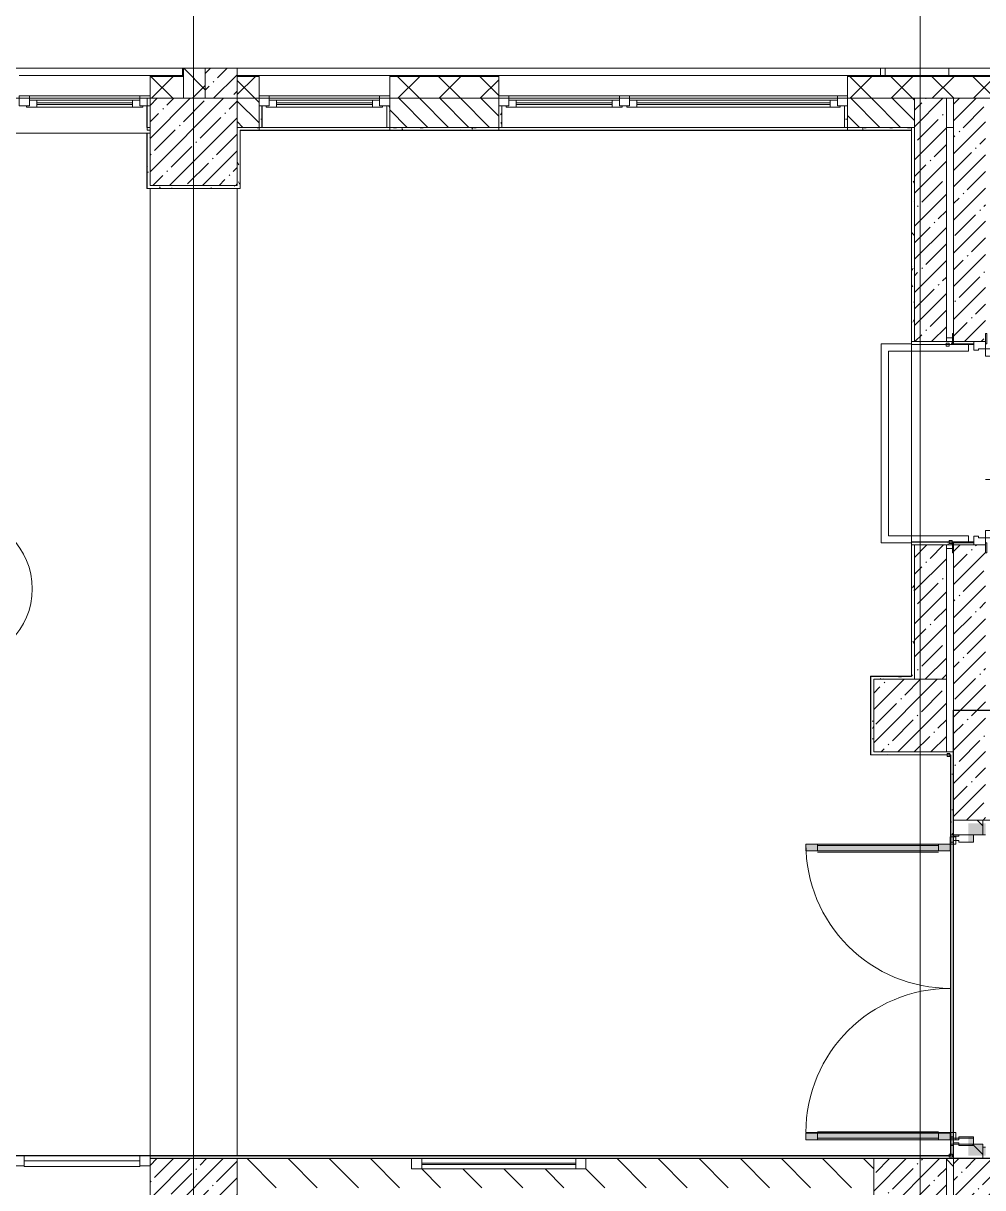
# Model space of a CAD drawing. Header units: millimetres. Extents: x -1113 to 415037, y -3642 to 354837.
# Drawn here: x 321365 to 327967, y 7700 to 15716 of the extents above; entities that cross this region are included whole.
import ezdxf

# ---------------------------------------------------------------- set-up
doc = ezdxf.new("R2010")
doc.units = ezdxf.units.MM
for name, color, linetype, lineweight in [('A-AREA-BNDY', 7, 'Continuous', 5), ('A-AREA-IDEN', 7, 'Continuous', 9), ('A-DETL-2', 7, 'Continuous', 5), ('A-DETL-GENF', 7, 'Continuous', 9), ('A-FLOR', 7, 'Continuous', 9), ('A-GENM', 7, 'Continuous', 9), ('A-GLAZ', 7, 'Continuous', 9), ('A-GLAZ-1', 7, 'Continuous', 5), ('A-GLAZ-CURT', 7, 'Continuous', 9), ('A-GLAZ-CURT-2', 7, 'Continuous', 20), ('A-GLAZ-CWMG', 7, 'Continuous', 9), ('A-GLAZ-CWMG-1', 7, 'Continuous', 20), ('A-WALL', 7, 'Continuous', 5), ('I-WALL', 7, 'Continuous', 5), ('S-COLS', 7, 'Continuous', 9), ('S-COLS-1', 7, 'Continuous', 5), ('Оси', 7, 'Continuous', 9)]:
    doc.layers.add(name, color=color, linetype=linetype, lineweight=lineweight)
doc.layers.add('A-AREA-PATT-3', color=7, linetype='Continuous', lineweight=5, true_color=0xe6fae8, transparency=1)
doc.layers.add('A-FLOR-PATT-1', color=7, linetype='Continuous', lineweight=9, true_color=0xeef6ff, transparency=0.5)
for name, color, linetype, lineweight, true_color in [('A-DOOR-1', 7, 'Continuous', 5, 0xc0c0c0), ('A-DOOR-FRAM-1', 7, 'Continuous', 5, 0xc0c0c0), ('A-WALL-1', 9, 'Continuous', 5, 0x808080), ('A-WALL-FNSH-1', 9, 'Continuous', 5, 0x808080)]:
    doc.layers.add(name, color=color, linetype=linetype, lineweight=lineweight, true_color=true_color)
pattern_1 = [(45, (289227.4, 1e-08), (-141.4214, 141.4214), []), (135, (289227.4, 1e-08), (-141.4214, -141.4214), [])]
pattern_2 = [(45, (289227.4, 1e-08), (-114.04925, 114.04925), []), (45, (289341.45, 1e-08), (-114.04925, 114.04925), [201.612, -40.322, 6.706, -33.617])]
pattern_3 = [(135, (289227.4, 1e-08), (-141.4214, -141.4214), [])]
pattern_4 = [(0, (289227.4, 1e-08), (243.84, 60.96), [20.117, -162.763, 20.117, -162.763, -975.36]), (0, (289227.4, 1e-08), (243.84, 60.96), [-365.76, 20.117, -345.643, 20.117, -162.763, -426.72]), (0, (289227.4, 1e-08), (243.84, 60.96), [-914.4, 20.117, -101.803, 20.117, -284.683]), (120, (289318.84, 30.48), (-174.71291, 180.69163), [20.117, -162.763, 20.117, -162.763, -975.36]), (120, (289318.84, 30.48), (-174.71291, 180.69163), [-365.76, 20.117, -345.643, 20.117, -162.763, -426.72]), (120, (289318.84, 30.48), (-174.71291, 180.69163), [-914.4, 20.117, -101.803, 20.117, -284.683]), (240, (289349.32, 152.4), (-69.12709, -241.65163), [20.117, -162.763, 20.117, -162.763, -975.36]), (240, (289349.32, 152.4), (-69.12709, -241.65163), [-365.76, 20.117, -345.643, 20.117, -162.763, -426.72]), (240, (289349.32, 152.4), (-69.12709, -241.65163), [-914.4, 20.117, -101.803, 20.117, -284.683])]

# ---------------------------------------------------------------- blocks, each defined once
blk = doc.blocks.new('BSC_Колонна _Прямоугольная - 500х500-23286270-Объем проектирования 3 этажа')
at = {"layer": 'S-COLS-1'}
h = blk.add_hatch(dxfattribs=at)
h.set_pattern_fill('FP_4', color=256, style=0, pattern_type=2)
h.set_pattern_definition([(45, (-38790, -7650), (-114.04925, 114.04925), []), (45, (-38675.95, -7650), (-114.04925, 114.04925), [201.613, -40.323, 6.706, -33.617])])
h.paths.add_polyline_path([(-30, -250), (250, -249.1), (250, 250), (-250, 250), (-250, -250), (-43.7, -250)])
for p, q in [((250, 250), (-250, 250)), ((-250, 250), (-250, -250)), ((250, -250), (250, 250)), ((-250, -250), (250, -250))]:
    blk.add_line(p, q, dxfattribs=at)
blk = doc.blocks.new('BSC_Колонна _Прямоугольная - 600х600-V535-Объем проектирования 3 этажа')
at = {"layer": 'S-COLS-1'}
h = blk.add_hatch(dxfattribs=at)
h.set_pattern_fill('FP_65', color=256, style=0, pattern_type=2)
h.set_pattern_definition([(45, (-33310, -7600), (-114.04925, 114.04925), []), (45, (-33195.95, -7600), (-114.04925, 114.04925), [201.613, -40.323, 6.706, -33.617])])
h.paths.add_polyline_path([(41.4, -300), (300, -300), (300, 300), (-300, 300), (-300, -300)])
for p, q in [((300, 300), (-300, 300)), ((-300, 300), (-300, -300)), ((300, -300), (300, 300)), ((-300, -300), (300, -300))]:
    blk.add_line(p, q, dxfattribs=at)
blk = doc.blocks.new('BSC_Колонна _Прямоугольная - 600х600-V547-Объем проектирования 3 этажа')
at = {"layer": 'S-COLS-1'}
h = blk.add_hatch(dxfattribs=at)
h.set_pattern_fill('FP_90', color=256, style=0, pattern_type=2)
h.set_pattern_definition([(45, (-33310, -14900), (-114.04925, 114.04925), []), (45, (-33195.95, -14900), (-114.04925, 114.04925), [201.613, -40.323, 6.706, -33.617])])
h.paths.add_polyline_path([(300, -300), (300, 300), (-300, 300), (-300, -300), (230.3, -300)])
for p, q in [((300, 300), (-300, 300)), ((-300, 300), (-300, -300)), ((300, -300), (300, 300)), ((-300, -300), (300, -300))]:
    blk.add_line(p, q, dxfattribs=at)
blk = doc.blocks.new('BSC_Колонна _Прямоугольная - 500х500-V567-Объем проектирования 3 этажа')
at = {"layer": 'S-COLS-1'}
h = blk.add_hatch(dxfattribs=at)
h.set_pattern_fill('FP_113', color=256, style=0, pattern_type=2)
h.set_pattern_definition([(45, (-38240, -7650), (-114.04925, 114.04925), []), (45, (-38125.95, -7650), (-114.04925, 114.04925), [201.613, -40.323, 6.706, -33.617])])
h.paths.add_polyline_path([(15, -250), (250, -250), (250, 250), (-250, 250), (-250, -250)])
for p, q in [((250, 250), (-250, 250)), ((-250, 250), (-250, -250)), ((250, -250), (250, 250)), ((-250, -250), (250, -250))]:
    blk.add_line(p, q, dxfattribs=at)
blk = doc.blocks.new('110_Дверь_СКБ_2Ст - Д-2 1450x2100h_Лестничная клетка EIS60-31576737-Объем проектирования 3 этажа')
at = {"layer": 'A-DOOR-1'}
for p, q in [((-637.5, 1010), (-637.5, 110)), ((-587.5, 1010), (-637.5, 1010)), ((-587.5, 110), (-587.5, 1010)), ((662.5, 510), (612.5, 510)), ((612.5, 510), (612.5, 110)), ((662.5, 110), (662.5, 510)), ((-637.5, 110), (-587.5, 110)), ((612.5, 110), (662.5, 110))]:
    blk.add_line(p, q, dxfattribs=at)
for centre, radius, start, end in [((-637.5, 110), 900, 0, 90), ((662.5, 110), 400, 90, 180)]:
    blk.add_arc(centre, radius, start, end, dxfattribs=at)
at = {"layer": 'A-DOOR-FRAM-1'}
for p, q in [((-672.5, 118), (-742.5, 118)), ((-742.5, 118), (-742.5, 110)), ((-742.5, 110), (-672.5, 110)), ((-637.5, 110), (-687.5, 110)), ((-687.5, 110), (-687.5, 30)), ((-672.5, 110), (-672.5, 118)), ((-637.5, 60), (-637.5, 110)), ((662.5, 110), (662.5, 60)), ((712.5, 110), (662.5, 110)), ((767.5, 118), (697.5, 118)), ((697.5, 118), (697.5, 110)), ((697.5, 110), (767.5, 110)), ((712.5, 30), (712.5, 110)), ((767.5, 110), (767.5, 118)), ((-687.5, 30), (-627.5, 30)), ((-672.5, 30), (-687.5, 30)), ((-687.5, 30), (-687.5, -110)), ((-672.5, -110), (-672.5, 30)), ((-627.5, 60), (-637.5, 60)), ((-627.5, 30), (-627.5, 60)), ((662.5, 60), (652.5, 60)), ((652.5, 60), (652.5, 30)), ((652.5, 30), (712.5, 30)), ((712.5, 30), (697.5, 30)), ((697.5, 30), (697.5, -110)), ((712.5, -110), (712.5, 30)), ((-672.5, -110), (-742.5, -110)), ((-742.5, -110), (-742.5, -118)), ((-742.5, -118), (-672.5, -118)), ((-687.5, -110), (-672.5, -110)), ((-672.5, -118), (-672.5, -110)), ((697.5, -110), (712.5, -110)), ((767.5, -110), (697.5, -110)), ((697.5, -110), (697.5, -118)), ((697.5, -118), (767.5, -118)), ((767.5, -118), (767.5, -110))]:
    blk.add_line(p, q, dxfattribs=at)
blk = doc.blocks.new('Gfhfgtnyfz rhsirf 1 - Gfhfgtnyfz rhsirf 3-21026214-Объем проектирования 3 этажа')
at = {"layer": 'A-GENM'}
for p, q in [((38057.1, 15407.3), (38057.1, 15358)), ((38089.6, 15407.3), (38089.6, 15358)), ((38527.8, 15358), (38527.8, 15407.3)), ((38966.2, 15358), (38966.2, 15407.3)), ((38998.7, 15358), (38998.7, 15407.3))]:
    blk.add_line(p, q, dxfattribs=at)
blk = doc.blocks.new('120_Окно_СКБ_1Ст - 120_Окно_СКБ_1Ст 900х2500_h_-20664874-Объем проектирования 3 этажа')
at = {"layer": 'A-GLAZ'}
for p, q in [((-450, -127), (-450, -57)), ((-450, -57), (-380, -57)), ((-380, -57), (-380, -127)), ((380, -127), (380, -57)), ((380, -57), (450, -57)), ((450, -57), (450, -127)), ((-380, -127), (-450, -127)), ((-380, -127), (-400, -127)), ((-400, -127), (-400, -137)), ((-400, -137), (400, -137)), ((400, -137), (-400, -137)), ((380, -87), (-380, -87)), ((-380, -87), (-380, -127)), ((-330, -137), (-330, -87)), ((330, -137), (330, -87)), ((380, -127), (380, -87)), ((450, -127), (380, -127)), ((400, -127), (380, -127)), ((400, -137), (400, -127))]:
    blk.add_line(p, q, dxfattribs=at)
at = {"layer": 'A-GLAZ-1'}
for p, q in [((450, -57), (-450, -57)), ((-430, -127), (-400, -127)), ((-330, -107), (330, -107)), ((330, -117), (-330, -117)), ((400, -127), (430, -127))]:
    blk.add_line(p, q, dxfattribs=at)
blk = doc.blocks.new('120_Окно_СКБ_1Ст - 120_Окно_СКБ_1Ст_900х2500_h_-20705657-Объем проектирования 3 этажа')
at = {"layer": 'A-GLAZ'}
for p, q in [((-450, -127), (-450, -57)), ((-450, -57), (-380, -57)), ((-380, -57), (-380, -127)), ((380, -127), (380, -57)), ((380, -57), (450, -57)), ((450, -57), (450, -127)), ((-380, -127), (-450, -127)), ((-380, -127), (-400, -127)), ((-400, -127), (-400, -137)), ((-400, -137), (400, -137)), ((400, -137), (-400, -137)), ((380, -87), (-380, -87)), ((-380, -87), (-380, -127)), ((-330, -137), (-330, -87)), ((330, -137), (330, -87)), ((380, -127), (380, -87)), ((450, -127), (380, -127)), ((400, -127), (380, -127)), ((400, -137), (400, -127))]:
    blk.add_line(p, q, dxfattribs=at)
at = {"layer": 'A-GLAZ-1'}
for p, q in [((450, -57), (-450, -57)), ((-430, -127), (-400, -127)), ((-330, -107), (330, -107)), ((330, -117), (-330, -117)), ((400, -127), (450, -127))]:
    blk.add_line(p, q, dxfattribs=at)
blk = doc.blocks.new('120_Окно_СКБ_2Ст - 120_Окно_СКБ_2Ст 2400х2500 _мал створка слева_-22817474-Объем проектирования 3 этажа')
at = {"layer": 'A-GLAZ'}
for p, q in [((-1130, 127), (-1200, 127)), ((-1200, 127), (-1200, 57)), ((-1150, 127), (-1150, 137)), ((-1150, 137), (320, 137)), ((320, 137), (-1150, 137)), ((-1130, 127), (-1150, 127)), ((-1130, 57), (-1130, 127)), ((-1130, 87), (-1130, 127)), ((300, 87), (-1130, 87)), ((-1080, 137), (-1080, 87)), ((250, 137), (250, 87)), ((370, 127), (300, 127)), ((300, 127), (300, 57)), ((300, 127), (300, 87)), ((320, 127), (300, 127)), ((320, 137), (320, 127)), ((350, 127), (350, 137)), ((350, 137), (1150, 137)), ((1150, 137), (350, 137)), ((370, 127), (350, 127)), ((370, 57), (370, 127)), ((370, 87), (370, 127)), ((1130, 87), (370, 87)), ((420, 137), (420, 87)), ((1080, 137), (1080, 87)), ((1200, 127), (1130, 127)), ((1130, 127), (1130, 57)), ((1130, 127), (1130, 87)), ((1150, 127), (1130, 127)), ((1150, 137), (1150, 127)), ((1200, 57), (1200, 127)), ((-1200, 57), (-1130, 57)), ((300, 57), (370, 57)), ((1130, 57), (1200, 57))]:
    blk.add_line(p, q, dxfattribs=at)
at = {"layer": 'A-GLAZ-1'}
for p, q in [((-1180, 127), (-1150, 127)), ((250, 117), (-1080, 117)), ((-1080, 107), (250, 107)), ((320, 127), (350, 127)), ((1080, 117), (420, 117)), ((420, 107), (1080, 107)), ((1150, 127), (1180, 127)), ((1200, 57), (-1200, 57))]:
    blk.add_line(p, q, dxfattribs=at)
blk = doc.blocks.new('BSC_Колонна _Прямоугольная - 500х500-V632-Объем проектирования 3 этажа')
at = {"layer": 'S-COLS-1'}
h = blk.add_hatch(dxfattribs=at)
h.set_pattern_fill('FP_180', color=256, style=0, pattern_type=2)
h.set_pattern_definition([(45, (-38240, -10950), (-114.04925, 114.04925), []), (45, (-38125.95, -10950), (-114.04925, 114.04925), [201.613, -40.323, 6.706, -33.617])])
h.paths.add_polyline_path([(-250, -250), (250, -250), (250, 250), (-250, 250), (-250, -146.5)])
for p, q in [((250, 250), (-250, 250)), ((-250, 250), (-250, -250)), ((250, -250), (250, 250)), ((-250, -250), (250, -250))]:
    blk.add_line(p, q, dxfattribs=at)
blk = doc.blocks.new('120_Окно_СКБ_1Ст - 120_Окно_СКБ_1Ст 400х1200 EI30-24228909-Объем проектирования 3 этажа')
at = {"layer": 'A-GLAZ'}
for p, q in [((-600, 30), (-600, 100)), ((-600, 100), (-530, 100)), ((-530, 100), (-530, 30)), ((530, 30), (530, 100)), ((530, 100), (600, 100)), ((600, 100), (600, 30)), ((-530, 30), (-600, 30)), ((600, 30), (530, 30))]:
    blk.add_line(p, q, dxfattribs=at)
at = {"layer": 'A-GLAZ-1'}
for p, q in [((600, 100), (-600, 100)), ((-600, 30), (600, 30)), ((530, 70), (-530, 70)), ((530, 60), (-530, 60))]:
    blk.add_line(p, q, dxfattribs=at)
blk = doc.blocks.new('Прямоугольный импост - 50 x 70 мм-31700031-Объем проектирования 3 этажа')
at = {"layer": 'A-GLAZ-CWMG-1'}
for p, q in [((-70, 35), (0, 35)), ((-70, -35), (-70, 35)), ((0, -35), (-70, -35)), ((0, -15), (0, -35))]:
    blk.add_line(p, q, dxfattribs=at)
blk = doc.blocks.new('Системная панель - Стекло - 40мм-32257331-Объем проектирования 3 этажа')
at = {"layer": 'A-GLAZ-CURT-2'}
for p, q in [((397.5, 0), (-397.5, 0)), ((-397.5, 0), (-397.5, -40)), ((397.5, -40), (397.5, 0)), ((-397.5, -40), (397.5, -40))]:
    blk.add_line(p, q, dxfattribs=at)
blk = doc.blocks.new('Прямоугольный импост - 50 x 70 мм-31702100-Объем проектирования 3 этажа')
at = {"layer": 'A-GLAZ-CWMG-1'}
for p, q in [((-35, 35), (35, 35)), ((-35, -35), (-35, 35)), ((35, 35), (35, -35)), ((35, -35), (-35, -35))]:
    blk.add_line(p, q, dxfattribs=at)
blk = doc.blocks.new('Прямоугольный импост - 50 x 70 мм-31720914-Объем проектирования 3 этажа')
at = {"layer": 'A-GLAZ-CWMG'}
blk.add_line((32940, 7920), (32145, 7920), dxfattribs=at)
blk = doc.blocks.new('Прямоугольный импост - Импост структурный с накладкой - 160мм Темный-31239214-Объем проектирования 3 этажа')
at = {"layer": 'A-GLAZ-CWMG-1'}
for p, q in [((-50, 0), (-50, 17)), ((-50, 17), (0, 17)), ((-40, 0), (-50, 0)), ((-40, -40), (-40, 0)), ((0, 0), (-10, 0)), ((-10, 0), (-10, -40)), ((0, 17), (0, 0)), ((-50, -140), (-50, -40)), ((-50, -40), (-40, -40)), ((-10, -40), (0, -40)), ((0, -40), (0, -140)), ((0, -140), (-50, -140))]:
    blk.add_line(p, q, dxfattribs=at)
blk = doc.blocks.new('Дверь_Витражная_остекление_ - ДВН_ДАО_Главный вход_1800 в свету 5-32258809-Объем проектирования 3 этажа')
at = {"layer": 'A-DETL-GENF'}
for p, q in [((-947.5, -20), (-992.5, -20)), ((-992.5, -1012.5), (-992.5, -20)), ((-947.5, -20), (-992.5, -20)), ((-992.5, -20), (-992.5, -1012.5)), ((-947.5, -1012.5), (-947.5, -20)), ((-947.5, -1012.5), (-947.5, -20)), ((997.5, -1012.5), (997.5, -20)), ((997.5, -20), (997.5, -1012.5)), ((1042.5, -1012.5), (1042.5, -20)), ((1042.5, -1012.5), (1042.5, -20)), ((-992.5, -100), (-947.5, -100)), ((-982.5, -932.5), (-982.5, -100)), ((-938.5, -932.5), (-938.5, -100)), ((988.5, -932.5), (988.5, -100)), ((1042.5, -100), (997.5, -100)), ((1032.5, -932.5), (1032.5, -100)), ((-992.5, -932.5), (-947.5, -932.5)), ((1042.5, -932.5), (997.5, -932.5)), ((-992.5, -1012.5), (-947.5, -1012.5)), ((-992.5, -1012.5), (-947.5, -1012.5)), ((1042.5, -1012.5), (997.5, -1012.5)), ((997.5, -1012.5), (1042.5, -1012.5))]:
    blk.add_line(p, q, dxfattribs=at)
at = {"layer": 'A-DOOR-1'}
for p, q in [((-1042.5, 20), (-992.5, 20)), ((-1042.5, -20), (-1042.5, 20)), ((-992.5, 20), (-992.5, -20)), ((992.5, 20), (1042.5, 20)), ((992.5, -20), (992.5, 20)), ((1042.5, 20), (1042.5, -20)), ((-992.5, -20), (-1042.5, -20)), ((-992.5, -1012.5), (-992.5, -20)), ((992.5, -1012.5), (992.5, -20)), ((1042.5, -20), (992.5, -20))]:
    blk.add_line(p, q, dxfattribs=at)
for centre, start, end in [((-992.5, -20), 270, 0), ((992.5, -20), 180, 270)]:
    blk.add_arc(centre, 992.5, start, end, dxfattribs=at)
blk = doc.blocks.new('Прямоугольный импост - Импост структурный с накладкой - 160мм Темный-31915521-Объем проектирования 3 этажа')
at = {"layer": 'A-GLAZ-CWMG-1'}
for p, q in [((-25, 0), (-25, 17)), ((-25, 17), (25, 17)), ((-15, 0), (-25, 0)), ((-15, -40), (-15, 0)), ((25, 0), (15, 0)), ((15, 0), (15, -40)), ((25, 17), (25, 0)), ((-25, -140), (-25, -40)), ((-25, -40), (-15, -40)), ((15, -40), (25, -40)), ((25, -40), (25, -140)), ((25, -140), (-25, -140))]:
    blk.add_line(p, q, dxfattribs=at)
blk = doc.blocks.new('Прямоугольный импост - Импост структурный с накладкой - 160мм Темный-32469899-Объем проектирования 3 этажа')
at = {"layer": 'A-GLAZ-CWMG-1'}
for p, q in [((0, 17), (-50, 17)), ((-50, 17), (-50, 0)), ((-50, 0), (-40, 0)), ((-40, 0), (-40, -40)), ((-10, -40), (-10, 0)), ((-10, 0), (0, 0)), ((0, 0), (0, 17)), ((-40, -40), (-50, -40)), ((-50, -40), (-50, -140)), ((0, -40), (-10, -40)), ((0, -140), (0, -40)), ((-50, -140), (0, -140))]:
    blk.add_line(p, q, dxfattribs=at)
blk = doc.blocks.new('Марка_Помещения - Номер-25198446-Объем проектирования 3 этажа')
at = {"layer": 'A-AREA-IDEN'}
for start, end in [(360, 180), (180, 360)]:
    blk.add_arc((0, 0), 2.5, start, end, dxfattribs=at)

msp = doc.modelspace()

# ---------------------------------------------------------------- hatches: boundary and pattern name
at = {"layer": 'A-AREA-PATT-3'}
h = msp.add_hatch(color=256, dxfattribs=at)
h.paths.add_polyline_path([(337657.4, 7885), (337657.4, 7920), (337587.4, 7920), (337587.4, 7885)])
h.paths.add_polyline_path([(340087.4, 7885), (340087.3, 7920), (339152.4, 7920), (339152.4, 7885), (340087.3, 7885)])
h.paths.add_polyline_path([(339022.4, 7885), (339022.4, 7920), (338952.4, 7920), (338952.4, 7885)])
h.paths.add_polyline_path([(327987.2, 7920.5), (327987.4, 7920.5), (327987.4, 7980), (327967.4, 7981.4), (327967.4, 8000), (327903.4, 8000), (327903.4, 8050), (327867.4, 8050), (327867.4, 7920.5), (327967.4, 7920.5)])
h.paths.add_polyline_path([(327903.4, 10080), (327903.4, 10130), (327987.4, 10130), (327986.9, 10209.5), (327867.4, 10209.5), (327867.4, 10080)])
h.paths.add_polyline_path([(362737.1, 10869), (363247.1, 10869), (363247.1, 10874.5), (362735.9, 10874.5), (362736.4, 10869)])
h.paths.add_polyline_path([(356023.4, 10869), (356023.4, 10874.5), (355523.4, 10874.5), (355523.4, 10869), (356020.6, 10869)])
h = msp.add_hatch(color=256, dxfattribs=at)
h.paths.add_polyline_path([(327746.3, 7920.5), (327757.4, 7920.5), (327756.6, 8080), (327743.4, 8080), (327745.7, 8030), (327746.4, 8030), (327745.2, 7931), (327736.9, 7931), (327736.9, 7920.5), (327745.7, 7920.5)])
h.paths.add_polyline_path([(327757.4, 10065), (327757.4, 10130), (327746.4, 10130), (327746.4, 10115), (327743.4, 10115), (327743.4, 10065), (327747.4, 10065)])
h.paths.add_polyline_path([(327721.9, 10669), (327741.9, 10669), (327741.9, 10679.5), (327721.9, 10679.5)])
at = {"layer": 'A-FLOR-PATT-1'}
h = msp.add_hatch(color=256, dxfattribs=at)
h.paths.add_polyline_path([(311948.4, 7920), (311948.4, 8814), (311908.4, 8814), (311908.4, 7920)])
h.paths.add_polyline_path([(321062.4, 7920), (321102.4, 7920), (321102.4, 8315), (321062.4, 8315), (321062.4, 8267.9)])
h.paths.add_polyline_path([(302866.7, 7920), (302906.7, 7920.3), (302906.7, 8814), (302866.7, 8814), (302866.7, 7920.2)])
h.paths.add_polyline_path([(319847.4, 7920), (319847.4, 8810), (319807.4, 8810), (319807.4, 7920)])
h.paths.add_polyline_path([(294582.4, 7920), (294622.4, 7920), (294622.4, 8315), (294582.4, 8315), (294582.4, 8275.2)])
h.paths.add_polyline_path([(293367.4, 7920), (293367.4, 8810), (293327.4, 8810), (293327.4, 7920)])
h.paths.add_polyline_path([(327725.5, 8030), (327743.4, 8030), (327743.4, 8075), (326750.9, 8075), (326750.9, 8030), (327495.2, 8030)])
h.paths.add_polyline_path([(327473.8, 10020), (327743.4, 10020), (327743.4, 10065), (326750.9, 10065), (326750.9, 10020), (327328.9, 10020)])
at = {"layer": 'A-WALL'}
h = msp.add_hatch(dxfattribs=at)
h.set_pattern_fill('FP_24', color=256, style=0, pattern_type=2)
h.set_pattern_definition(pattern_1)
h.paths.add_polyline_path([(327735.2, 15200), (331387.4, 15200), (331387.4, 15350), (327037.4, 15350), (327037.4, 15200), (327497.4, 15200)])
h.paths.add_polyline_path([(303542.7, 15200), (321337.4, 15200), (321337.4, 15350), (314837.7, 15349), (314837.7, 15288), (314830.7, 15285), (313664.7, 15285), (313657.7, 15288), (313657.7, 15350), (309017.4, 15349), (309017.4, 15288), (309010.4, 15285), (308244.4, 15285), (308237.4, 15288), (308237.4, 15350), (304010.4, 15349), (304010.4, 15288), (304003.4, 15285), (303837.4, 15285), (303830.4, 15288), (303830.4, 15350), (302087.4, 15350), (302087.4, 15200), (303537.4, 15200)])
h.paths.add_polyline_path([(289117.4, 15200), (295987.4, 15200), (295987.4, 15350), (289267.4, 15350), (289267.4, 15293), (289117.4, 15293)])
h.paths.add_polyline_path([(322857.4, 15200), (322987.4, 15200), (322987.4, 15350), (322837.4, 15350), (322837.4, 15200)])
h.paths.add_polyline_path([(298987.4, 15200), (298987.4, 15350), (298387.4, 15350), (298387.4, 15200)])
h.paths.add_polyline_path([(323887.4, 15200), (324637.4, 15200), (324637.4, 15350), (323887.4, 15350)])
h.paths.add_polyline_path([(297487.4, 15200), (297487.4, 15350), (296887.4, 15350), (296887.4, 15200)])
h.paths.add_polyline_path([(322237.4, 15200), (322467.4, 15200), (322467.4, 15350), (322237.4, 15350), (322237.4, 15218)])
h = msp.add_hatch(dxfattribs=at)
h.set_pattern_fill('FP_2', color=256, style=0, pattern_type=2)
h.set_pattern_definition([(135, (289227.4, 1e-08), (-70.71068, -70.71068), [])])
h.paths.add_polyline_path([(327478.3, 15000), (327497.4, 15000), (327497.4, 15200), (327037.4, 15200), (327037.4, 15000), (327477.4, 15000)])
h.paths.add_polyline_path([(322837.4, 15000), (322987.4, 15000), (322987.4, 15200), (322837.4, 15200), (322837.4, 15000.1)])
h.paths.add_polyline_path([(323887.4, 15000), (324637.4, 15000), (324637.4, 15200), (323887.4, 15200), (323887.4, 15016.6)])
at = {"layer": 'I-WALL'}
h = msp.add_hatch(dxfattribs=at)
h.set_pattern_fill('FP_24', color=256, style=0, pattern_type=2)
h.set_pattern_definition(pattern_1)
h.paths.add_polyline_path([(322467.4, 15200), (322617.4, 15200), (322617.4, 15407.3), (322467.4, 15407.3), (322467.4, 15350)])
h = msp.add_hatch(dxfattribs=at)
h.set_pattern_fill('FP_1', color=256, style=0, pattern_type=2)
h.set_pattern_definition(pattern_2)
h.paths.add_polyline_path([(322617.4, 15200), (322837.4, 15200), (322837.4, 15407.3), (322617.4, 15407.3), (322617.4, 15358)])
h = msp.add_hatch(dxfattribs=at)
h.set_pattern_fill('FP_1', color=256, style=0, pattern_type=2)
h.set_pattern_definition(pattern_2)
h.paths.add_polyline_path([(327717.4, 11200), (327717.4, 12125), (327497.4, 12125), (327497.4, 11200)])
h.paths.add_polyline_path([(327717.4, 13525), (327717.4, 15200), (327497.4, 15200), (327497.4, 13525)])
h = msp.add_hatch(dxfattribs=at)
h.set_pattern_fill('FP_1', color=256, style=0, pattern_type=2)
h.set_pattern_definition(pattern_2)
h.paths.add_polyline_path([(327767.4, 10230), (327987.4, 10230), (327987.4, 12125), (327767.4, 12125), (327767.4, 10276.8)])
h.paths.add_polyline_path([(327987.4, 13525), (327987.4, 15200), (327767.4, 15200), (327767.4, 13525), (327937.4, 13525)])
h = msp.add_hatch(dxfattribs=at)
h.set_pattern_fill('FP_191', color=256, style=0, pattern_type=2)
h.set_pattern_definition(pattern_4)
h.paths.add_polyline_path([(322987.4, 15000), (323007.4, 15000), (323007.4, 15148), (322987.4, 15148), (322987.4, 15016.6)])
h = msp.add_hatch(dxfattribs=at)
h.set_pattern_fill('FP_191', color=256, style=0, pattern_type=2)
h.set_pattern_definition(pattern_4)
h.paths.add_polyline_path([(323867.4, 15000), (323887.4, 15000), (323887.4, 15148), (323867.4, 15148), (323867.4, 15016.6)])
h = msp.add_hatch(dxfattribs=at)
h.set_pattern_fill('FP_191', color=256, style=0, pattern_type=2)
h.set_pattern_definition(pattern_4)
h.paths.add_polyline_path([(324637.4, 15000), (324657.4, 15000.5), (324657.4, 15148), (324637.4, 15148), (324637.4, 15016.6)])
h = msp.add_hatch(dxfattribs=at)
h.set_pattern_fill('FP_191', color=256, style=0, pattern_type=2)
h.set_pattern_definition(pattern_4)
h.paths.add_polyline_path([(327037.4, 15000), (327037.4, 15148), (327017.4, 15148), (327017.4, 15000)])
h = msp.add_hatch(dxfattribs=at)
h.set_pattern_fill('FP_191', color=256, style=0, pattern_type=2)
h.set_pattern_definition(pattern_4)
h.paths.add_polyline_path([(322857.4, 14600), (322856.4, 14980), (322837.4, 15000), (322837.4, 14600)])
h.paths.add_polyline_path([(322857.4, 14980), (322857.4, 15000), (322837.4, 15000), (322849.5, 14987.9)])
h = msp.add_hatch(dxfattribs=at)
h.set_pattern_fill('FP_191', color=256, style=0, pattern_type=2)
h.set_pattern_definition(pattern_4)
h.paths.add_polyline_path([(322857.5, 14980), (322987.4, 14980), (322987.4, 15000), (322857.4, 15000), (322857.4, 14980)])
h.paths.add_polyline_path([(327497.4, 15000), (327477.4, 14980), (327497.4, 14980), (327497.4, 14990.4)])
h.paths.add_polyline_path([(327476.4, 14980), (327494.4, 15000), (327037.4, 15000), (327037.4, 14980)])
h.paths.add_polyline_path([(323887.4, 14980), (324637.4, 14980), (324637.4, 15000), (323887.4, 15000), (323887.4, 14995.5)])
h = msp.add_hatch(dxfattribs=at)
h.set_pattern_fill('FP_191', color=256, style=0, pattern_type=2)
h.set_pattern_definition(pattern_4)
h.paths.add_polyline_path([(322217.4, 14580), (322237.4, 14580), (322237.4, 14960), (322217.4, 14960), (322217.4, 14600)])
h = msp.add_hatch(dxfattribs=at)
h.set_pattern_fill('FP_191', color=256, style=0, pattern_type=2)
h.set_pattern_definition(pattern_4)
h.paths.add_polyline_path([(327497.4, 11200), (327497.4, 12125), (327477.4, 12125), (327478.4, 11220)])
h.paths.add_polyline_path([(327477.4, 11200), (327497.4, 11200), (327477.4, 11220)])
h.paths.add_polyline_path([(327497.4, 13525), (327497.4, 14980), (327477.4, 14980), (327477.4, 13525), (327486.2, 13525)])
h = msp.add_hatch(dxfattribs=at)
h.set_pattern_fill('FP_191', color=256, style=0, pattern_type=2)
h.set_pattern_definition(pattern_4)
h.paths.add_polyline_path([(322817.2, 14580), (322857.4, 14580), (322857.4, 14600), (322237.4, 14600), (322239.2, 14580), (322578.8, 14580)])
h = msp.add_hatch(dxfattribs=at)
h.set_pattern_fill('FP_191', color=256, style=0, pattern_type=2)
h.set_pattern_definition(pattern_4)
h.paths.add_polyline_path([(327767.4, 13505), (327907.4, 13505), (327907.4, 13510), (327759.4, 13510), (327759.4, 13525), (327477.4, 13525), (327477.4, 13505), (327764.3, 13505)])
h = msp.add_hatch(dxfattribs=at)
h.set_pattern_fill('FP_191', color=256, style=0, pattern_type=2)
h.set_pattern_definition(pattern_4)
h.paths.add_polyline_path([(327717.4, 12125), (327759.4, 12125.6), (327759.4, 12140), (327907.4, 12140), (327907.4, 12145), (327477.4, 12145), (327477.4, 12125), (327497.4, 12125)])
h = msp.add_hatch(dxfattribs=at)
h.set_pattern_fill('FP_191', color=256, style=0, pattern_type=2)
h.set_pattern_definition(pattern_4)
h.paths.add_polyline_path([(327477.4, 11200), (327476.4, 11220), (327197.4, 11220), (327197.4, 11200), (327476.9, 11200)])
h = msp.add_hatch(dxfattribs=at)
h.set_pattern_fill('FP_191', color=256, style=0, pattern_type=2)
h.set_pattern_definition(pattern_4)
h.paths.add_polyline_path([(327217.4, 10680), (327217.4, 11200), (327197.4, 11200), (327197.4, 10680)])
h = msp.add_hatch(dxfattribs=at)
h.set_pattern_fill('FP_191', color=256, style=0, pattern_type=2)
h.set_pattern_definition(pattern_4)
h.paths.add_polyline_path([(327767.4, 10700), (327217.4, 10700), (327217.4, 10680), (327747.4, 10681)])
h.paths.add_polyline_path([(327767.4, 10680), (327767.4, 10700), (327747.4, 10680)])
h = msp.add_hatch(dxfattribs=at)
h.set_pattern_fill('FP_191', color=256, style=0, pattern_type=2)
h.set_pattern_definition(pattern_4)
h.paths.add_polyline_path([(327767.4, 7900), (327767.4, 8000), (327763.4, 8000), (327747.4, 7990), (327749, 7919.3), (327765.1, 7902.4)])
h.paths.add_polyline_path([(327767.4, 7900), (327747.4, 7920), (327747.4, 7900)])
h.paths.add_polyline_path([(327757.4, 10130), (327767.4, 10130), (327767.4, 10680), (327747.4, 10679.5), (327747.4, 10130)])
h = msp.add_hatch(dxfattribs=at)
h.set_pattern_fill('FP_23', color=256, style=0, pattern_type=2)
h.set_pattern_definition(pattern_3)
h.paths.add_polyline_path([(327767.4, 7900), (327967.4, 7900), (327967.4, 8000), (327767.4, 8000), (327767.4, 7902.7)])
h.paths.add_polyline_path([(327967.4, 10130), (327967.4, 10230), (327767.4, 10230), (327767.4, 10130), (327867.4, 10130)])
h = msp.add_hatch(dxfattribs=at)
h.set_pattern_fill('FP_191', color=256, style=0, pattern_type=2)
h.set_pattern_definition(pattern_4)
h.paths.add_polyline_path([(327747.4, 7900), (327745.7, 7920), (322237.4, 7920), (322237.4, 7900), (327746.9, 7900)])
h.paths.add_polyline_path([(318887.4, 7900), (319737.4, 7900), (319737.4, 7920), (316692.4, 7920), (316692.4, 7908), (316722.4, 7908), (316722.4, 7900), (318437.1, 7900)])
h.paths.add_polyline_path([(314258.1, 7900), (315562.4, 7900), (315562.4, 7908), (315592.4, 7908), (315592.4, 7920), (313278.4, 7920), (313278.4, 7900), (314058.1, 7900)])
h.paths.add_polyline_path([(311737.4, 7900), (311838.4, 7900), (311838.4, 7920), (304236.7, 7920), (304236.7, 7900), (311137.4, 7900)])
h.paths.add_polyline_path([(302796.7, 7900), (302796.7, 7920), (295757.4, 7920), (295757.4, 7900), (302007.4, 7900)])
h.paths.add_polyline_path([(293257.4, 7900), (293257.4, 7920), (292512.4, 7920), (292512.4, 7908), (292567.4, 7908), (292567.4, 7900), (293208.8, 7900)])
h.paths.add_polyline_path([(290497.4, 7900), (291057.4, 7901.8), (291057.4, 7908), (291112.4, 7908), (291112.4, 7920), (290497.4, 7919), (290477.4, 7900)])
h.paths.add_polyline_path([(290477.4, 7900), (290497.4, 7920), (290477.4, 7920), (290477.4, 7916.6)])
h = msp.add_hatch(dxfattribs=at)
h.set_pattern_fill('FP_23', color=256, style=0, pattern_type=2)
h.set_pattern_definition(pattern_3)
h.paths.add_polyline_path([(331357.4, 7700), (332137.4, 7700), (332137.4, 7900), (331357.4, 7900)])
h.paths.add_polyline_path([(325842.1, 7700), (327217.4, 7700), (327217.4, 7900), (325237.4, 7900), (325237.4, 7830), (324037.4, 7830), (324037.4, 7900), (322837.4, 7900), (322837.4, 7700), (325237.4, 7700)])
h.paths.add_polyline_path([(328287.4, 7700), (328857.4, 7700), (328857.4, 7900), (328267.4, 7900), (328267.4, 7700), (328277.4, 7700)])
h.paths.add_polyline_path([(327717.4, 7700), (327767.4, 7700), (327767.4, 7900), (327717.4, 7900)])
h.paths.add_polyline_path([(319037.1, 7700), (319737.4, 7700), (319737.4, 7900), (319037.1, 7900), (319037.1, 7751.6)])

# ---------------------------------------------------------------- linework, layer by layer
msp.add_lwpolyline([(351166.4, 10987.6), (364707.4, 10987.6), (364707.4, 7900), (327767.4, 7900), (327767.4, 10987.6), (350608.4, 10987.6)])
at = {"layer": 'A-AREA-BNDY', "flags": 128}
msp.add_lwpolyline([(309458.4, 10879.5), (309437.4, 10879.5), (309437.4, 7921), (318759.1, 7921), (318759.1, 8201.1), (318760.1, 8201.1), (318760.1, 7921), (327747.4, 7921), (327747.4, 10130), (327746.4, 10130), (327746.4, 10679), (327196.4, 10679), (327196.4, 11221), (327476.4, 11221), (327476.4, 14979), (322858.4, 14979), (322858.4, 14579), (322216.4, 14579), (322216.4, 14959), (321009.6, 14959), (321009.6, 13759), (309458.4, 13759)], close=True, dxfattribs=at)
at = {"layer": 'A-DETL-2'}
msp.add_line((289007.4, 15407.3), (331607.4, 15407.3), dxfattribs=at)
at = {"layer": 'A-FLOR'}
for p, q in [((322217.4, 15000), (322237.4, 15000)), ((327717.4, 15000), (327767.4, 15000)), ((321008.6, 14960), (322216.4, 14960)), ((322217.4, 14960), (322217.4, 14580)), ((322857.4, 14980), (327476.4, 14980)), ((327477.4, 14980), (327477.4, 13550)), ((322217.4, 14580), (322857.4, 14580)), ((322237.4, 8696.9), (322237.4, 14580)), ((322837.4, 14580), (322837.4, 7920)), ((327717.4, 13550), (327759.4, 13550)), ((327268.8, 12138.5), (327268.8, 13508.5)), ((327268.8, 13508.5), (327477.4, 13508.5)), ((327868.8, 13505), (327868.8, 13458.5)), ((327868.8, 13458.5), (327318.8, 13458.5)), ((327318.8, 13458.5), (327318.8, 12188.5)), ((327318.8, 12188.5), (327868.8, 12188.5)), ((327868.8, 12188.5), (327868.8, 12145)), ((327477.4, 12138.5), (327268.8, 12138.5)), ((327477.4, 12100), (327477.4, 11221)), ((327759.4, 12100), (327717.4, 12100)), ((327476.4, 11220), (327197.4, 11220)), ((327197.4, 11220), (327197.4, 10680)), ((327197.4, 10680), (327721.9, 10680)), ((327741.9, 10680), (327746.4, 10680)), ((327747.4, 10680), (327747.4, 10130)), ((327746.9, 10129.7), (327746.9, 10220)), ((327746.9, 8080), (327746.9, 10065)), ((327747.4, 10065), (327747.4, 8080)), ((322237.4, 7920), (322237.4, 8696.3)), ((327746.9, 7931), (327746.9, 7990.3)), ((327747.4, 7990), (327747.4, 7931)), ((315682.4, 7920), (327736.9, 7920)), ((322237.4, 7850), (322237.4, 7700))]:
    msp.add_line(p, q, dxfattribs=at)
at = {"layer": 'A-WALL'}
for p, q in [((322462.4, 15350), (322462.4, 15407.3)), ((322467.4, 15407.3), (322467.4, 15200)), ((321337.4, 15358), (322237.4, 15358)), ((322460.4, 15353), (322237.4, 15353)), ((322467.4, 15350), (322237.4, 15350)), ((322460.4, 15358), (322460.4, 15350)), ((322987.4, 15353), (322837.4, 15353)), ((322837.4, 15353), (322837.4, 15200)), ((322987.4, 15350), (322837.4, 15350)), ((322987.4, 15358), (323887.4, 15358)), ((324637.4, 15353), (323887.4, 15353)), ((324637.4, 15350), (323887.4, 15350)), ((324637.4, 15358), (327037.4, 15358)), ((331157.4, 15353), (327037.4, 15353)), ((331387.4, 15350), (327037.4, 15350)), ((324637.4, 15200), (322837.4, 15200)), ((322987.4, 15200), (322837.4, 15200)), ((324637.4, 15200), (323887.4, 15200)), ((327497.4, 15200), (327037.4, 15200)), ((322987.4, 15000), (322837.4, 15000)), ((323887.4, 15000), (324637.4, 15000)), ((327037.4, 15000), (327497.4, 15000)), ((327477.4, 14980), (327476.4, 14980)), ((327497.4, 14980), (327497.4, 13525)), ((327477.4, 11220), (327477.4, 12145)), ((327497.4, 12125), (327497.4, 11200)), ((327476.4, 11220), (327477.4, 11220)), ((327747.4, 10680), (327721.9, 10680)), ((327767.4, 10130), (327767.4, 10680)), ((327767.4, 10230), (327767.4, 10130)), ((327967.4, 10130), (327967.4, 10230)), ((327747.4, 7920), (327747.4, 8000)), ((327767.4, 8000), (327767.4, 7900)), ((327767.4, 7900), (327767.4, 8000)), ((327717.4, 7900), (327767.4, 7900))]:
    msp.add_line(p, q, dxfattribs=at)
at = {"layer": 'A-WALL-1'}
for p, q in [((322617.4, 15407.3), (322617.4, 15200)), ((322837.4, 15353), (322837.4, 15407.3)), ((322237.4, 15350), (322237.4, 15200)), ((322987.4, 14980), (322987.4, 15350)), ((323887.4, 15350), (323887.4, 14980)), ((324637.4, 14980), (324637.4, 15350)), ((327037.4, 15350), (327037.4, 14980)), ((319837.4, 15200), (322237.4, 15200)), ((327037.4, 15200), (331387.4, 15200)), ((327497.4, 14980), (327497.4, 15200)), ((327717.4, 13525), (327717.4, 15200)), ((327767.4, 15200), (327767.4, 13580)), ((323007.4, 15148), (322987.4, 15148)), ((323007.4, 15000), (323007.4, 15148)), ((323867.4, 15148), (323867.4, 15000)), ((323887.4, 15148), (323867.4, 15148)), ((324657.4, 15148), (324637.4, 15148)), ((324657.4, 15000), (324657.4, 15148)), ((327037.4, 15148), (327017.4, 15148)), ((327017.4, 15148), (327017.4, 15000)), ((322987.4, 15000), (323007.4, 15000)), ((323867.4, 15000), (323887.4, 15000)), ((324637.4, 15000), (324657.4, 15000)), ((327017.4, 15000), (327037.4, 15000)), ((322237.4, 14960), (322217.4, 14960)), ((322857.4, 14979), (322857.4, 14980)), ((327477.4, 13525), (327717.4, 13525)), ((327759.4, 13525), (327477.4, 13525)), ((327477.4, 13525), (327477.4, 13505)), ((327477.4, 13505), (327907.4, 13505)), ((327907.4, 12145), (327477.4, 12145)), ((327477.4, 12125), (327759.4, 12125)), ((327717.4, 11200), (327717.4, 12125)), ((327767.4, 12070), (327767.4, 10680)), ((327767.4, 10700), (327717.4, 10700)), ((327767.4, 10230), (329687.4, 10230)), ((327747.4, 10130), (327987.4, 10130)), ((327967.4, 8000), (327747.4, 8000)), ((327967.4, 8000), (327967.4, 7900)), ((327987.4, 7980), (327967.4, 7980)), ((322237.4, 7920), (322237.4, 7900)), ((324037.4, 7900), (322837.4, 7900)), ((327217.4, 7900), (325237.4, 7900)), ((327747.4, 7920), (327736.9, 7920))]:
    msp.add_line(p, q, dxfattribs=at)
at = {"layer": 'A-WALL-FNSH-1'}
for p, q in [((322460.4, 15407.3), (322460.4, 15358)), ((322460.4, 15358), (322237.4, 15358)), ((322237.4, 15358), (322237.4, 15350)), ((322987.4, 15358), (322837.4, 15358)), ((322987.4, 15350), (322987.4, 15358)), ((324637.4, 15358), (323887.4, 15358)), ((323887.4, 15358), (323887.4, 15350)), ((324637.4, 15350), (324637.4, 15358)), ((331137.4, 15358), (327037.4, 15358)), ((327037.4, 15358), (327037.4, 15350)), ((322216.4, 15148), (322216.4, 15000)), ((322217.4, 15148), (322216.4, 15148)), ((322217.4, 15000), (322217.4, 15148)), ((323008.4, 15148), (323007.4, 15148)), ((323008.4, 15000), (323008.4, 15148)), ((323866.4, 15148), (323866.4, 15000)), ((323867.4, 15148), (323866.4, 15148)), ((324658.4, 15148), (324657.4, 15148)), ((324658.4, 15000), (324658.4, 15148)), ((327017.4, 15148), (327016.4, 15148)), ((327016.4, 15148), (327016.4, 15000)), ((322216.4, 15000), (322217.4, 15000)), ((323007.4, 15000), (323008.4, 15000)), ((323866.4, 15000), (323867.4, 15000)), ((324657.4, 15000), (324658.4, 15000)), ((327016.4, 15000), (327017.4, 15000)), ((327476.4, 15000), (327476.4, 14980)), ((327477.4, 13525), (327477.4, 15000)), ((322217.4, 14960), (322216.4, 14960)), ((322216.4, 14959), (322216.4, 14579)), ((322857.4, 14979), (322857.4, 14580)), ((322858.4, 14979), (322987.4, 14979)), ((322858.4, 14579), (322858.4, 14979)), ((322987.4, 14979), (322987.4, 14980)), ((323887.4, 14980), (323887.4, 14979)), ((323887.4, 14979), (324637.4, 14979)), ((324637.4, 14979), (324637.4, 14980)), ((327037.4, 14980), (327037.4, 14979)), ((327037.4, 14979), (327476.4, 14979)), ((327476.4, 14979), (327476.4, 13525)), ((322216.4, 14579), (322858.4, 14579)), ((327476.4, 13525), (327477.4, 13525)), ((327477.4, 13505), (327477.4, 13504)), ((327477.4, 13504), (327907.4, 13504)), ((327736.9, 13514), (327716.9, 13514)), ((327716.9, 13514), (327716.9, 13494)), ((327716.9, 13494), (327736.9, 13494)), ((327736.9, 13494), (327736.9, 13514)), ((327477.4, 12125), (327476.4, 12125)), ((327476.4, 12125), (327476.4, 11220)), ((327907.4, 12146), (327477.4, 12146)), ((327477.4, 12146), (327477.4, 12145)), ((327756.9, 12156), (327736.9, 12156)), ((327736.9, 12156), (327736.9, 12136)), ((327736.9, 12136), (327756.9, 12136)), ((327756.9, 12136), (327756.9, 12156)), ((327196.4, 11221), (327196.4, 10679)), ((327477.4, 11221), (327196.4, 11221)), ((327196.4, 10679), (327746.4, 10679)), ((327721.9, 10689), (327721.9, 10669)), ((327741.9, 10689), (327721.9, 10689)), ((327721.9, 10669), (327741.9, 10669)), ((327741.9, 10669), (327741.9, 10689)), ((327746.4, 10679), (327746.4, 10130)), ((327746.4, 10130), (327747.4, 10130)), ((327747.4, 7990), (327746.4, 7990)), ((327746.4, 7990), (327746.4, 7921)), ((327746.4, 7921), (322237.4, 7921)), ((327756.9, 7931), (327736.9, 7931)), ((327736.9, 7931), (327736.9, 7911)), ((327736.9, 7911), (327756.9, 7911)), ((327756.9, 7911), (327756.9, 7931))]:
    msp.add_line(p, q, dxfattribs=at)
at = {"layer": 'I-WALL'}
for p, q in [((322217.4, 15148), (322217.4, 15200)), ((324637.4, 15200), (327037.4, 15200)), ((322217.4, 15148), (322237.4, 15148)), ((322217.4, 14980), (322217.4, 15000)), ((322237.4, 15000), (322217.4, 15000)), ((323007.4, 15000), (323867.4, 15000)), ((324657.4, 15000), (327017.4, 15000)), ((322216.4, 14959), (321337.4, 14959)), ((322216.4, 14960), (322216.4, 14959)), ((322217.4, 14980), (322237.4, 14980)), ((323887.4, 14980), (322987.4, 14980)), ((323887.4, 14979), (322987.4, 14979)), ((327037.4, 14980), (324637.4, 14980)), ((327037.4, 14979), (324637.4, 14979))]:
    msp.add_line(p, q, dxfattribs=at)
at = {"layer": 'Оси'}
for points in [[(322537.4, -1906.3), (322537.4, 3093.7), (322537.4, 22398.1), (322537.4, 27398.1)], [(327537.4, -1906.3), (327537.4, 3093.7), (327537.4, 18777.7), (327537.4, 23777.7)]]:
    msp.add_lwpolyline(points, dxfattribs=at)

# ---------------------------------------------------------------- block references
at = {"layer": 'A-AREA-IDEN', "xscale": 199.9999999999999, "yscale": 199.9999999999999, "zscale": 199.9999999999999}
msp.add_blockref('Марка_Помещения - Номер-25198446-Объем проектирования 3 этажа', (320927.4, 11823.2), dxfattribs=at)
at = {"layer": 'A-DOOR-1', "rotation": 269.9999999999999}
for name, p in [('110_Дверь_СКБ_2Ст - Д-2 1450x2100h_Лестничная клетка EIS60-31576737-Объем проектирования 3 этажа', (327877.4, 12837.5)), ('Дверь_Витражная_остекление_ - ДВН_ДАО_Главный вход_1800 в свету 5-32258809-Объем проектирования 3 этажа', (327763.4, 9072.5))]:
    msp.add_blockref(name, p, dxfattribs=at)
at = {"layer": 'A-GENM'}
msp.add_blockref('Gfhfgtnyfz rhsirf 1 - Gfhfgtnyfz rhsirf 3-21026214-Объем проектирования 3 этажа', (289207.4, 0), dxfattribs=at)
at = {"layer": 'A-GLAZ', "color": 3}
for name, p in [('120_Окно_СКБ_1Ст - 120_Окно_СКБ_1Ст_900х2500_h_-20705657-Объем проектирования 3 этажа', (321787.4, 15275)), ('120_Окно_СКБ_1Ст - 120_Окно_СКБ_1Ст 900х2500_h_-20664874-Объем проектирования 3 этажа', (323437.4, 15275)), ('120_Окно_СКБ_1Ст - 120_Окно_СКБ_1Ст 400х1200 EI30-24228909-Объем проектирования 3 этажа', (324637.4, 7800))]:
    msp.add_blockref(name, p, dxfattribs=at)
at = {"layer": 'A-GLAZ', "color": 3, "rotation": 180}
msp.add_blockref('120_Окно_СКБ_2Ст - 120_Окно_СКБ_2Ст 2400х2500 _мал створка слева_-22817474-Объем проектирования 3 этажа', (325837.4, 15275), dxfattribs=at)
at = {"layer": 'A-GLAZ-CURT'}
msp.add_blockref('Системная панель - Стекло - 40мм-32257331-Объем проектирования 3 этажа', (321769.9, 7885), dxfattribs=at)
at = {"layer": 'A-GLAZ-CWMG', "rotation": 89.99999999999993}
msp.add_blockref('Прямоугольный импост - Импост структурный с накладкой - 160мм Темный-32469899-Объем проектирования 3 этажа', (327763.4, 10130), dxfattribs=at)
at = {"layer": 'A-GLAZ-CWMG', "extrusion": (0, 0, -1)}
for name, p, rotation in [('Прямоугольный импост - Импост структурный с накладкой - 160мм Темный-31239214-Объем проектирования 3 этажа', (-327763.4, 8000), 270.0000000000001), ('Прямоугольный импост - Импост структурный с накладкой - 160мм Темный-31915521-Объем проектирования 3 этажа', (-327763.4, 8015), 270.0000000000001), ('Прямоугольный импост - 50 x 70 мм-31702100-Объем проектирования 3 этажа', (-321337.4, 7885), 180), ('Прямоугольный импост - 50 x 70 мм-31700031-Объем проектирования 3 этажа', (-322237.4, 7885), 180)]:
    msp.add_blockref(name, p, dxfattribs=dict(at, rotation=rotation))
at = {"layer": 'A-GLAZ-CWMG'}
msp.add_blockref('Прямоугольный импост - 50 x 70 мм-31720914-Объем проектирования 3 этажа', (289227.4, 0), dxfattribs=at)
at = {"layer": 'S-COLS'}
for name, p in [('BSC_Колонна _Прямоугольная - 600х600-V547-Объем проектирования 3 этажа', (322537.4, 14900)), ('BSC_Колонна _Прямоугольная - 500х500-V632-Объем проектирования 3 этажа', (327467.4, 10950)), ('BSC_Колонна _Прямоугольная - 600х600-V535-Объем проектирования 3 этажа', (322537.4, 7600)), ('BSC_Колонна _Прямоугольная - 500х500-V567-Объем проектирования 3 этажа', (327467.4, 7650)), ('BSC_Колонна _Прямоугольная - 500х500-23286270-Объем проектирования 3 этажа', (328017.4, 7650))]:
    msp.add_blockref(name, p, dxfattribs=at)

doc.saveas('drawing.dxf')
